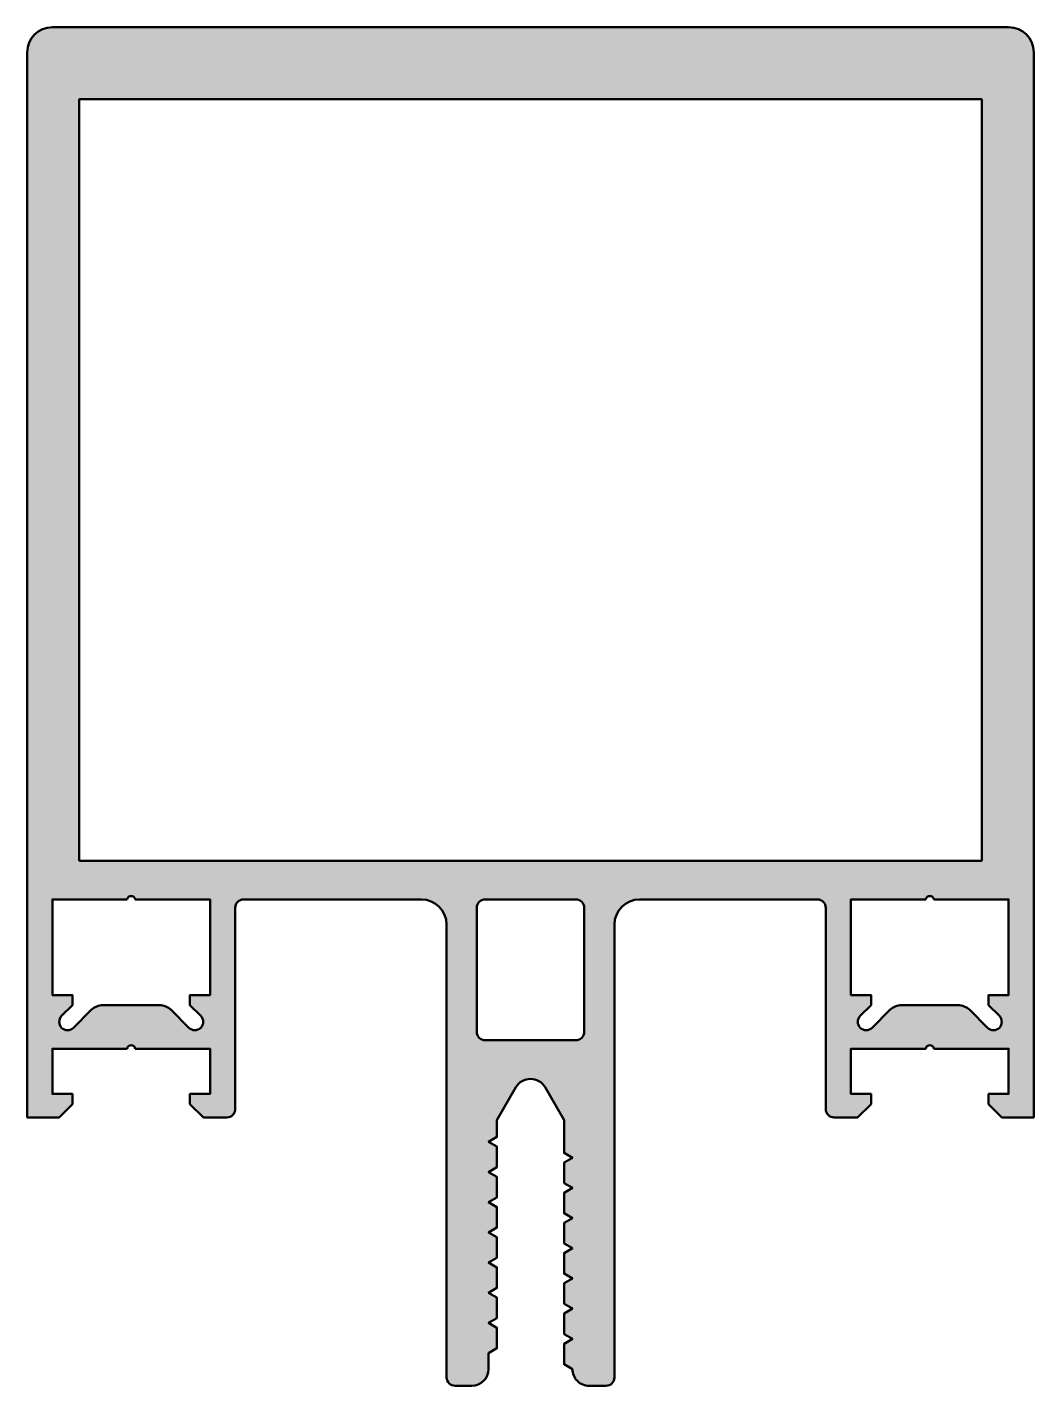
# Model space of a CAD drawing. Extents: x -30 to 30, y -16 to 65.
import ezdxf

# ---------------------------------------------------------------- set-up
doc = ezdxf.new("R2010")
doc.units = 0
doc.layers.add('0S-Alu contour', color=7, linetype='Continuous', lineweight=50)
doc.layers.add('0S-Alu hatch', color=252, linetype='Continuous', lineweight=25)

# ---------------------------------------------------------------- blocks, each defined once
blk = doc.blocks.new('324020__E096F1A6_CAA2_4844_B602_D1C5EE4FC377_')
at = {"layer": '0S-Alu hatch'}
h = blk.add_hatch(color=256, dxfattribs=at)
edge = h.paths.add_edge_path()
edge.add_arc((-28.49999999999993, 63.49999999999993), 1.500000000000071, 90.00000000000055, 180)
edge.add_line((-30, 63.49999999999993), (-30, 8.53e-14))
edge.add_line((-30, 8.53e-14), (-28.10000000000005, 8.53e-14))
edge.add_line((-28.10000000000005, 8.53e-14), (-27.29999999999995, 0.8000000000000113))
edge.add_line((-27.29999999999995, 0.8000000000000113), (-27.30000000000001, 1.400000000000034))
edge.add_line((-27.30000000000001, 1.400000000000034), (-28.5, 1.400000000000034))
edge.add_line((-28.5, 1.400000000000034), (-28.5, 4.099999999999994))
edge.add_line((-28.5, 4.099999999999994), (-24.04494897427833, 4.100000000000022))
edge.add_ellipse((-23.80000000000001, 4.049999999999982), major_axis=(-0.2500000000000059, 0), ratio=1, start_angle=191.5369590328246, end_angle=348.46304096717546, ccw=False)
edge.add_line((-23.5550510257217, 4.100000000000022), (-19.10000000000002, 4.100000000000022))
edge.add_line((-19.10000000000002, 4.100000000000022), (-19.10000000000002, 1.400000000000034))
edge.add_line((-19.10000000000002, 1.400000000000034), (-20.30000000000007, 1.400000000000034))
edge.add_line((-20.30000000000007, 1.400000000000034), (-20.30000000000006, 0.8000000000000682))
edge.add_line((-20.30000000000006, 0.8000000000000682), (-19.5, 5.68e-14))
edge.add_line((-19.5, 5.68e-14), (-18.09999999999995, 5.68e-14))
edge.add_arc((-18.09999999999998, 0.5000000000000853), 0.5000000000000285, 270.0000000000033, 360)
edge.add_line((-17.59999999999995, 0.5000000000000853), (-17.60000000000004, 12.50000000000003))
edge.add_ellipse((-17.10000000000003, 12.50000000000005), major_axis=(-0.5000000000000071, 0), ratio=1, start_angle=270.0000000000008, end_angle=360, ccw=False)
edge.add_line((-17.10000000000003, 13.00000000000006), (-6.499999999999957, 12.99999999999997))
edge.add_ellipse((-6.499999999999978, 11.49999999999989), major_axis=(-1.500000000000077, 0), ratio=1, start_angle=180, end_angle=269.9999999999992, ccw=False)
edge.add_line((-4.9999999999999, 11.49999999999989), (-4.999999999999886, -15.49999999999997))
edge.add_arc((-4.499999999999893, -15.49999999999996), 0.4999999999999929, 180, 270.0000000000025)
edge.add_line((-4.499999999999872, -15.99999999999995), (-3.499999999999914, -15.99999999999993))
edge.add_arc((-3.49999999999995, -14.99999999999987), 1.000000000000056, 270.0000000000021, 360)
edge.add_line((-2.499999999999893, -14.99999999999987), (-2.499999999999914, -14.05277679671556))
edge.add_line((-2.499999999999914, -14.05277679671556), (-1.9999999999999, -13.76410166212078))
edge.add_line((-1.9999999999999, -13.76410166212078), (-1.999999999999914, -12.54145193131043))
edge.add_line((-1.999999999999914, -12.54145193131043), (-2.499999999999914, -12.25277679671559))
edge.add_line((-2.499999999999914, -12.25277679671559), (-1.999999999999914, -11.96410166212078))
edge.add_line((-1.999999999999914, -11.96410166212078), (-1.999999999999914, -10.74145193131039))
edge.add_line((-1.999999999999914, -10.74145193131039), (-2.499999999999914, -10.45277679671561))
edge.add_line((-2.499999999999914, -10.45277679671561), (-1.999999999999914, -10.16410166212077))
edge.add_line((-1.999999999999914, -10.16410166212077), (-1.999999999999914, -8.941451931310382))
edge.add_line((-1.999999999999914, -8.941451931310382), (-2.499999999999928, -8.652776796715557))
edge.add_line((-2.499999999999928, -8.652776796715557), (-1.999999999999914, -8.364101662120701))
edge.add_line((-1.999999999999914, -8.364101662120701), (-1.999999999999914, -7.141451931310427))
edge.add_line((-1.999999999999914, -7.141451931310427), (-2.499999999999914, -6.852776796715573))
edge.add_line((-2.499999999999914, -6.852776796715573), (-1.999999999999914, -6.564101662120748))
edge.add_line((-1.999999999999914, -6.564101662120748), (-1.999999999999914, -5.341451931310388))
edge.add_line((-1.999999999999914, -5.341451931310388), (-2.499999999999872, -5.052776796715562))
edge.add_line((-2.499999999999872, -5.052776796715562), (-1.999999999999914, -4.764101662120765))
edge.add_line((-1.999999999999914, -4.764101662120765), (-1.999999999999914, -3.541451931310348))
edge.add_line((-1.999999999999914, -3.541451931310348), (-2.499999999999914, -3.252776796715551))
edge.add_line((-2.499999999999914, -3.252776796715551), (-1.999999999999914, -2.964101662120725))
edge.add_line((-1.999999999999914, -2.964101662120725), (-1.999999999999914, -1.741451931310308))
edge.add_line((-1.999999999999914, -1.741451931310308), (-2.499999999999914, -1.452776796715511))
edge.add_line((-2.499999999999914, -1.452776796715511), (-1.999999999999914, -1.164101662120771))
edge.add_line((-1.999999999999914, -1.164101662120771), (-1.999999999999914, -0.1641016621207427))
edge.add_line((-1.999999999999914, -0.1641016621207427), (-0.8660253585603356, 1.800000000000068))
edge.add_ellipse((4.52240844e-08, 1.300000000000089), major_axis=(-0.9999999999999731, 0), ratio=1, start_angle=210.0000000000013, end_angle=330.00000000000057, ccw=False)
edge.add_line((0.8660254490084879, 1.800000000000095), (2.000000000000014, -0.1641015681547344))
edge.add_line((2.000000000000014, -0.1641015681547344), (2.000000000000014, -2.111324865405066))
edge.add_line((2.000000000000014, -2.111324865405066), (2.500000000000014, -2.399999999999863))
edge.add_line((2.500000000000014, -2.399999999999863), (1.999999999999971, -2.688675134594603))
edge.add_line((1.999999999999971, -2.688675134594603), (2.000000000000028, -3.911324865405049))
edge.add_line((2.000000000000028, -3.911324865405049), (2.500000000000056, -4.199999999999931))
edge.add_line((2.500000000000056, -4.199999999999931), (1.999999999999971, -4.488675134594672))
edge.add_line((1.999999999999971, -4.488675134594672), (1.999999999999971, -5.711324865405117))
edge.add_line((1.999999999999971, -5.711324865405117), (2.500000000000042, -5.999999999999914))
edge.add_line((2.500000000000042, -5.999999999999914), (1.999999999999971, -6.288675134594654))
edge.add_line((1.999999999999971, -6.288675134594654), (2.000000000000014, -7.511324865405129))
edge.add_line((2.000000000000014, -7.511324865405129), (2.500000000000014, -7.799999999999926))
edge.add_line((2.500000000000014, -7.799999999999926), (1.999999999999957, -8.088675134594752))
edge.add_line((1.999999999999957, -8.088675134594752), (1.999999999999957, -9.311324865405055))
edge.add_line((1.999999999999957, -9.311324865405055), (2.500000000000014, -9.59999999999988))
edge.add_line((2.500000000000014, -9.59999999999988), (1.999999999999985, -9.888675134594664))
edge.add_line((1.999999999999985, -9.888675134594664), (2.000000000000014, -11.11132486540514))
edge.add_line((2.000000000000014, -11.11132486540514), (2.500000000000056, -11.39999999999996))
edge.add_line((2.500000000000056, -11.39999999999996), (1.999999999999943, -11.68867513459477))
edge.add_line((1.999999999999943, -11.68867513459477), (1.999999999999957, -12.91132486540509))
edge.add_line((1.999999999999957, -12.91132486540509), (2.500000000000028, -13.19999999999994))
edge.add_line((2.500000000000028, -13.19999999999994), (2.000000000000028, -13.48867513459471))
edge.add_line((2.000000000000028, -13.48867513459471), (1.999999999999971, -14.7113248654052))
edge.add_line((1.999999999999971, -14.7113248654052), (2.499999999999943, -14.9999999999999))
edge.add_arc((3.499999999999978, -14.99999999999988), 1.000000000000035, 180, 270.0000000000012)
edge.add_line((3.5, -15.99999999999992), (4.500000000000113, -15.99999999999994))
edge.add_arc((4.500000000000099, -15.49999999999996), 0.4999999999999858, 270.0000000000017, 360)
edge.add_line((5.000000000000085, -15.49999999999996), (4.999999999999971, 11.49999999999997))
edge.add_ellipse((6.499999999999993, 11.50000000000003), major_axis=(-1.500000000000021, 0), ratio=1, start_angle=270.00000000000136, end_angle=360, ccw=False)
edge.add_line((6.499999999999957, 13.00000000000006), (17.10000000000001, 13.00000000000006))
edge.add_ellipse((17.1, 12.50000000000003), major_axis=(-0.5000000000000231, 0), ratio=1, start_angle=180, end_angle=269.99999999999875, ccw=False)
edge.add_line((17.60000000000002, 12.50000000000003), (17.59999999999997, 0.5000000000000285))
edge.add_arc((18.1, 0.500000000000057), 0.5000000000000249, 180, 270.0000000000045)
edge.add_line((18.10000000000004, 3.2e-14), (19.49999999999995, 2.84e-14))
edge.add_line((19.49999999999995, 2.84e-14), (20.30000000000013, 0.8000000000001248))
edge.add_line((20.30000000000013, 0.8000000000001248), (20.30000000000002, 1.400000000000005))
edge.add_line((20.30000000000002, 1.400000000000005), (19.10000000000003, 1.399999999999977))
edge.add_line((19.10000000000003, 1.399999999999977), (19.10000000000002, 4.099999999999994))
edge.add_line((19.10000000000002, 4.099999999999994), (23.5550510257217, 4.100000000000022))
edge.add_ellipse((23.80000000000001, 4.049999999999982), major_axis=(-0.2500000000000059, 0), ratio=1, start_angle=191.5369590328246, end_angle=348.46304096717546, ccw=False)
edge.add_line((24.04494897427833, 4.100000000000022), (28.5, 4.100000000000022))
edge.add_line((28.5, 4.100000000000022), (28.5, 1.400000000000034))
edge.add_line((28.5, 1.400000000000034), (27.30000000000002, 1.400000000000034))
edge.add_line((27.30000000000002, 1.400000000000034), (27.30000000000003, 0.8000000000000113))
edge.add_line((27.30000000000003, 0.8000000000000113), (28.10000000000004, 8.53e-14))
edge.add_line((28.10000000000004, 8.53e-14), (30, 0))
edge.add_line((30, 0), (30, 63.50000000000003))
edge.add_arc((28.50000000000006, 63.50000000000003), 1.499999999999943, 0, 90)
edge.add_line((28.50000000000006, 64.99999999999997), (-28.49999999999994, 65))
h.paths.add_polyline_path([(-26.89999999999999, 15.30000000000001), (-26.89999999999999, 60.69999999999999), (26.90000000000001, 60.69999999999999), (26.9, 15.3000000000001)])
edge = h.paths.add_edge_path()
edge.add_line((-23.5550510257217, 13.00000000000006), (-19.10000000000002, 13.00000000000003))
edge.add_line((-19.10000000000002, 13.00000000000003), (-19.10000000000003, 7.300000000000068))
edge.add_line((-19.10000000000003, 7.300000000000068), (-20.30000000000001, 7.300000000000068))
edge.add_line((-20.30000000000001, 7.300000000000068), (-20.30000000000007, 6.700000000000073))
edge.add_line((-20.30000000000007, 6.700000000000073), (-19.65355339059341, 6.053553390593378))
edge.add_ellipse((-20.0071067811867, 5.700000000000073), major_axis=(-0.5000000000000292, 0), ratio=1, start_angle=45.00000000000642, end_angle=225.0000000000018, ccw=False)
edge.add_line((-20.36066017177995, 5.34644660940674), (-21.42132034355973, 6.407106781186598))
edge.add_arc((-22.12842712474631, 5.699999999999945), 1.000000000000099, 45.00000000000288, 90.0000000000016)
edge.add_line((-22.12842712474634, 6.700000000000045), (-25.47157287525358, 6.700000000000045))
edge.add_arc((-25.47157287525362, 5.699999999999668), 1.000000000000374, 89.99999999999837, 134.9999999999974)
edge.add_line((-26.1786796564404, 6.407106781186513), (-27.23933982822006, 5.346446609406712))
edge.add_ellipse((-27.59289321881335, 5.700000000000038), major_axis=(-0.5000000000000543, 0), ratio=1, start_angle=-45, end_angle=134.9999999999977, ccw=False)
edge.add_line((-27.94644660940666, 6.05355339059335), (-27.30000000000003, 6.700000000000073))
edge.add_line((-27.30000000000003, 6.700000000000073), (-27.30000000000001, 7.300000000000068))
edge.add_line((-27.30000000000001, 7.300000000000068), (-28.50000000000006, 7.300000000000068))
edge.add_line((-28.50000000000006, 7.300000000000068), (-28.49999999999996, 13.00000000000008))
edge.add_line((-28.49999999999996, 13.00000000000008), (-24.04494897427833, 13.00000000000006))
edge.add_ellipse((-23.80000000000001, 12.95000000000001), major_axis=(-0.2500000000000059, 0), ratio=1, start_angle=191.5369590328246, end_angle=348.46304096717546, ccw=False)
edge = h.paths.add_edge_path()
edge.add_ellipse((-2.699999999999882, 12.50000000000001), major_axis=(-0.5000000000000498, 0), ratio=1, start_angle=270.0000000000041, end_angle=360, ccw=False)
edge.add_line((-2.699999999999917, 13.00000000000006), (2.69999999999996, 13))
edge.add_ellipse((2.699999999999995, 12.49999999999996), major_axis=(-0.5000000000000356, 0), ratio=1, start_angle=180, end_angle=270.0000000000041, ccw=False)
edge.add_line((3.200000000000031, 12.5), (3.200000000000017, 5.100000000000001))
edge.add_ellipse((2.700000000000038, 5.100000000000001), major_axis=(-0.4999999999999787, 0), ratio=1, start_angle=90.00000000000239, end_angle=180, ccw=False)
edge.add_line((2.700000000000059, 4.600000000000022), (-2.699999999999903, 4.599999999999965))
edge.add_ellipse((-2.699999999999874, 5.099999999999923), major_axis=(-0.4999999999999574, 0), ratio=1, start_angle=0, end_angle=89.9999999999967, ccw=False)
edge.add_line((-3.199999999999832, 5.099999999999937), (-3.199999999999931, 12.50000000000001))
edge = h.paths.add_edge_path()
edge.add_ellipse((23.80000000000001, 12.95000000000001), major_axis=(-0.2500000000000059, 0), ratio=1, start_angle=191.5369590328246, end_angle=348.46304096717546, ccw=False)
edge.add_line((24.04494897427833, 13.00000000000006), (28.5, 13.00000000000003))
edge.add_line((28.5, 13.00000000000003), (28.5, 7.300000000000068))
edge.add_line((28.5, 7.300000000000068), (27.30000000000001, 7.300000000000039))
edge.add_line((27.30000000000001, 7.300000000000039), (27.30000000000001, 6.700000000000017))
edge.add_line((27.30000000000001, 6.700000000000017), (27.94644660940654, 6.053553390593407))
edge.add_ellipse((27.59289321881329, 5.700000000000066), major_axis=(-0.5000000000000241, 0), ratio=1, start_angle=45.0000000000104, end_angle=225.0000000000081, ccw=False)
edge.add_line((27.23933982822007, 5.346446609406712), (26.17867965644024, 6.407106781186627))
edge.add_arc((25.4715728752536, 5.699999999999938), 1.000000000000163, 45.00000000000201, 90.0000000000016)
edge.add_line((25.47157287525357, 6.700000000000102), (22.12842712474617, 6.699999999999988))
edge.add_arc((22.12842712474619, 5.700000000000031), 0.9999999999999566, 90.0000000000016, 135.0000000000006)
edge.add_line((21.42132034355967, 6.40710678118654), (20.36066017178001, 5.346446609406768))
edge.add_ellipse((20.00710678118669, 5.700000000000073), major_axis=(-0.5000000000000543, 0), ratio=1, start_angle=-44.9999999999942, end_angle=135.0000000000012, ccw=False)
edge.add_line((19.65355339059334, 6.05355339059335), (20.30000000000007, 6.699999999999988))
edge.add_line((20.30000000000007, 6.699999999999988), (20.30000000000007, 7.300000000000068))
edge.add_line((20.30000000000007, 7.300000000000068), (19.10000000000002, 7.300000000000096))
edge.add_line((19.10000000000002, 7.300000000000096), (19.10000000000002, 13.00000000000003))
edge.add_line((19.10000000000002, 13.00000000000003), (23.5550510257217, 13.00000000000006))
at = {"layer": '0S-Alu contour', "color": 7}
for points in [[(28.50000000000006, 64.99999999999997), (-28.49999999999994, 65)], [(-30, 63.49999999999993), (-30, 8.53e-14), (-28.10000000000005, 8.53e-14), (-27.29999999999995, 0.8000000000000113), (-27.30000000000001, 1.400000000000034), (-28.5, 1.400000000000034), (-28.5, 4.099999999999994), (-24.04494897427833, 4.100000000000022)], [(24.04494897427833, 4.100000000000022), (28.5, 4.100000000000022), (28.5, 1.400000000000034), (27.30000000000002, 1.400000000000034), (27.30000000000003, 0.8000000000000113), (28.10000000000004, 8.53e-14), (30, 0), (30, 63.50000000000003)], [(-26.89999999999999, 15.30000000000001), (-26.89999999999999, 60.69999999999999), (26.90000000000001, 60.69999999999999), (26.9, 15.3000000000001), (-26.89999999999999, 15.30000000000001)], [(-27.94644660940666, 6.05355339059335), (-27.30000000000003, 6.700000000000073), (-27.30000000000001, 7.300000000000068), (-28.50000000000006, 7.300000000000068), (-28.49999999999996, 13.00000000000008), (-24.04494897427833, 13.00000000000006)], [(-23.5550510257217, 13.00000000000006), (-19.10000000000002, 13.00000000000003), (-19.10000000000003, 7.300000000000068), (-20.30000000000001, 7.300000000000068), (-20.30000000000007, 6.700000000000073), (-19.65355339059341, 6.053553390593378)], [(-17.10000000000003, 13.00000000000006), (-6.499999999999957, 12.99999999999997)], [(-2.699999999999917, 13.00000000000006), (2.69999999999996, 13)], [(6.499999999999957, 13.00000000000006), (17.10000000000001, 13.00000000000006)], [(19.65355339059334, 6.05355339059335), (20.30000000000007, 6.699999999999988), (20.30000000000007, 7.300000000000068), (19.10000000000002, 7.300000000000096), (19.10000000000002, 13.00000000000003), (23.5550510257217, 13.00000000000006)], [(24.04494897427833, 13.00000000000006), (28.5, 13.00000000000003), (28.5, 7.300000000000068), (27.30000000000001, 7.300000000000039), (27.30000000000001, 6.700000000000017), (27.94644660940654, 6.053553390593407)], [(-17.59999999999995, 0.5000000000000853), (-17.60000000000004, 12.50000000000003)], [(-3.199999999999832, 5.099999999999937), (-3.199999999999931, 12.50000000000001)], [(3.200000000000031, 12.5), (3.200000000000017, 5.100000000000001)], [(17.60000000000002, 12.50000000000003), (17.59999999999997, 0.5000000000000285)], [(-4.9999999999999, 11.49999999999989), (-4.999999999999886, -15.49999999999997)], [(5.000000000000085, -15.49999999999996), (4.999999999999971, 11.49999999999997)], [(-22.12842712474634, 6.700000000000045), (-25.47157287525358, 6.700000000000045)], [(25.47157287525357, 6.700000000000102), (22.12842712474617, 6.699999999999988)], [(-26.1786796564404, 6.407106781186513), (-27.23933982822006, 5.346446609406712)], [(-20.36066017177995, 5.34644660940674), (-21.42132034355973, 6.407106781186598)], [(21.42132034355967, 6.40710678118654), (20.36066017178001, 5.346446609406768)], [(27.23933982822007, 5.346446609406712), (26.17867965644024, 6.407106781186627)], [(-23.5550510257217, 4.100000000000022), (-19.10000000000002, 4.100000000000022), (-19.10000000000002, 1.400000000000034), (-20.30000000000007, 1.400000000000034), (-20.30000000000006, 0.8000000000000682), (-19.5, 5.68e-14), (-18.09999999999995, 5.68e-14)], [(2.700000000000059, 4.600000000000022), (-2.699999999999903, 4.599999999999965)], [(18.10000000000004, 3.2e-14), (19.49999999999995, 2.84e-14), (20.30000000000013, 0.8000000000001248), (20.30000000000002, 1.400000000000005), (19.10000000000003, 1.399999999999977), (19.10000000000002, 4.099999999999994), (23.5550510257217, 4.100000000000022)], [(-2.499999999999893, -14.99999999999987), (-2.499999999999914, -14.05277679671556), (-1.9999999999999, -13.76410166212078), (-1.999999999999914, -12.54145193131043), (-2.499999999999914, -12.25277679671559), (-1.999999999999914, -11.96410166212078), (-1.999999999999914, -10.74145193131039), (-2.499999999999914, -10.45277679671561), (-1.999999999999914, -10.16410166212077), (-1.999999999999914, -8.941451931310382), (-2.499999999999928, -8.652776796715557), (-1.999999999999914, -8.364101662120701), (-1.999999999999914, -7.141451931310427), (-2.499999999999914, -6.852776796715573), (-1.999999999999914, -6.564101662120748), (-1.999999999999914, -5.341451931310388), (-2.499999999999872, -5.052776796715562), (-1.999999999999914, -4.764101662120765), (-1.999999999999914, -3.541451931310348), (-2.499999999999914, -3.252776796715551), (-1.999999999999914, -2.964101662120725), (-1.999999999999914, -1.741451931310308), (-2.499999999999914, -1.452776796715511), (-1.999999999999914, -1.164101662120771), (-1.999999999999914, -0.1641016621207427), (-0.8660253585603356, 1.800000000000068)], [(0.8660254490084879, 1.800000000000095), (2.000000000000014, -0.1641015681547344), (2.000000000000014, -2.111324865405066), (2.500000000000014, -2.399999999999863), (1.999999999999971, -2.688675134594603), (2.000000000000028, -3.911324865405049), (2.500000000000056, -4.199999999999931), (1.999999999999971, -4.488675134594672), (1.999999999999971, -5.711324865405117), (2.500000000000042, -5.999999999999914), (1.999999999999971, -6.288675134594654), (2.000000000000014, -7.511324865405129), (2.500000000000014, -7.799999999999926), (1.999999999999957, -8.088675134594752), (1.999999999999957, -9.311324865405055), (2.500000000000014, -9.59999999999988), (1.999999999999985, -9.888675134594664), (2.000000000000014, -11.11132486540514), (2.500000000000056, -11.39999999999996), (1.999999999999943, -11.68867513459477), (1.999999999999957, -12.91132486540509), (2.500000000000028, -13.19999999999994), (2.000000000000028, -13.48867513459471), (1.999999999999971, -14.7113248654052), (2.499999999999943, -14.9999999999999)], [(-4.499999999999872, -15.99999999999995), (-3.499999999999914, -15.99999999999993)], [(3.5, -15.99999999999992), (4.500000000000113, -15.99999999999994)]]:
    blk.add_lwpolyline(points, dxfattribs=at)
for centre, radius, start, end in [((-28.49999999999993, 63.49999999999993), 1.500000000000071, 90.00000000000055, 180), ((28.50000000000006, 63.50000000000003), 1.499999999999943, 0, 90), ((-25.47157287525362, 5.699999999999668), 1.000000000000374, 89.99999999999837, 134.9999999999974), ((-22.12842712474631, 5.699999999999945), 1.000000000000099, 45.00000000000288, 90.0000000000016), ((22.12842712474619, 5.700000000000031), 0.9999999999999566, 90.0000000000016, 135.0000000000006), ((25.4715728752536, 5.699999999999938), 1.000000000000163, 45.00000000000201, 90.0000000000016), ((-18.09999999999998, 0.5000000000000853), 0.5000000000000285, 270.0000000000033, 0), ((18.1, 0.500000000000057), 0.5000000000000249, 180, 270.0000000000045), ((-3.49999999999995, -14.99999999999987), 1.000000000000056, 270.0000000000021, 0), ((3.499999999999978, -14.99999999999988), 1.000000000000035, 180, 270.0000000000012), ((-4.499999999999893, -15.49999999999996), 0.4999999999999929, 180, 270.0000000000025), ((4.500000000000099, -15.49999999999996), 0.4999999999999858, 270.0000000000017, 0)]:
    blk.add_arc(centre, radius, start, end, dxfattribs=at)
at = {"layer": '0S-Alu contour', "color": 7, "extrusion": (0, 0, -1)}
for centre, radius, start, end in [((23.80000000000001, 12.95000000000001), 0.2500000000000059, 11.53695903282453, 168.4630409671754), ((17.10000000000003, 12.50000000000005), 0.5000000000000071, 0, 89.9999999999992), ((6.499999999999978, 11.49999999999989), 1.500000000000078, 90.00000000000081, 180), ((2.699999999999882, 12.50000000000001), 0.5000000000000498, 0, 89.99999999999594), ((-2.699999999999995, 12.49999999999996), 0.5000000000000356, 89.99999999999594, 180), ((-6.499999999999993, 11.50000000000003), 1.500000000000022, 0, 89.99999999999861), ((-17.1, 12.50000000000003), 0.5000000000000231, 90.00000000000122, 180), ((-23.80000000000001, 12.95000000000001), 0.2500000000000059, 11.53695903282453, 168.4630409671754), ((27.59289321881335, 5.700000000000038), 0.5000000000000543, 225.0000000000023, 45.00000000000001), ((20.0071067811867, 5.700000000000073), 0.5000000000000292, 134.9999999999982, 314.9999999999937), ((-20.00710678118669, 5.700000000000073), 0.5000000000000543, 224.9999999999988, 44.99999999999425), ((-27.59289321881329, 5.700000000000066), 0.5000000000000241, 134.9999999999919, 314.9999999999896), ((2.699999999999874, 5.099999999999923), 0.4999999999999574, 270.0000000000033, 0), ((-2.700000000000038, 5.100000000000001), 0.4999999999999787, 180, 269.9999999999976), ((23.80000000000001, 4.049999999999982), 0.2500000000000059, 11.53695903282453, 168.4630409671754), ((-23.80000000000001, 4.049999999999982), 0.2500000000000059, 11.53695903282453, 168.4630409671754), ((-4.52240844e-08, 1.300000000000089), 0.9999999999999731, 29.99999999999946, 149.9999999999987)]:
    blk.add_arc(centre, radius, start, end, dxfattribs=at)
blk = doc.blocks.new('324020__C8FA55F9_4566_43D4_9B61_1DC0AA857ECF_')
at = {"layer": '0S-Alu contour', "color": 7}
blk.add_blockref('324020__E096F1A6_CAA2_4844_B602_D1C5EE4FC377_', (0, 0), dxfattribs=at)

msp = doc.modelspace()

# ---------------------------------------------------------------- block references
at = {"layer": '0S-Alu contour', "color": 7}
msp.add_blockref('324020__C8FA55F9_4566_43D4_9B61_1DC0AA857ECF_', (0, 0), dxfattribs=at)

doc.saveas('drawing.dxf')
